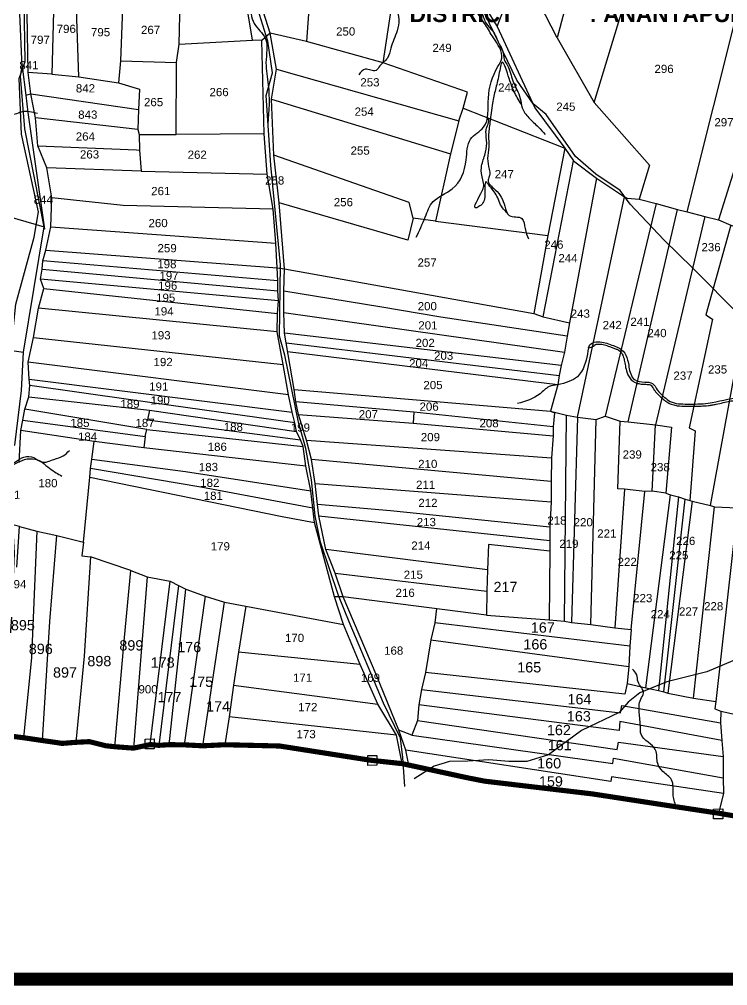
# Model space of a CAD drawing. Header units: inches. Extents: x 182366 to 215308, y 1619047 to 1632624.
# Drawn here: x 185601 to 186978, y 1619106 to 1620985 of the extents above; entities that cross this region are included whole.
import ezdxf
from ezdxf.enums import TextEntityAlignment as Align

# ---------------------------------------------------------------- set-up
doc = ezdxf.new("R2010")
doc.units = ezdxf.units.IN
doc.header["$MEASUREMENT"] = 0
doc.linetypes.add('HIDDEN2', pattern=[0.1875, 0.125, -0.0625])
for name, color, linetype in [('BOUNDRY STONES', 240, 'Continuous'), ('PLOT', 7, 'Continuous'), ('PLOT NO', 7, 'Continuous'), ('ROAD', 1, 'Continuous'), ('STREAM', 4, 'Continuous'), ('TEXT', 1, 'Continuous'), ('VILLAGE BOUNDARY', 5, 'Continuous')]:
    doc.layers.add(name, color=color, linetype=linetype)
doc.styles.get("Standard").update_dxf_attribs({"font": 'arial.ttf'})

msp = doc.modelspace()

# ---------------------------------------------------------------- linework, layer by layer
at = {"color": 5, "const_width": 25}
msp.add_lwpolyline([(182378.6, 1632166.8), (191929.3, 1632166.8), (191929.3, 1619118.1), (182378.6, 1619118.1)], close=True, dxfattribs=at)
at = {"layer": 'BOUNDRY STONES'}
for points in [[(185845.2, 1619585.4), (185863.1, 1619585.5), (185863.1, 1619566.5), (185845.3, 1619566.5)], [(186278, 1619553.2), (186295.8, 1619553.3), (186295.9, 1619534.3), (186278.1, 1619534.2)], [(186950.7, 1619449.2), (186968.5, 1619449.3), (186968.6, 1619430.3), (186950.7, 1619430.3)]]:
    msp.add_lwpolyline(points, close=True, dxfattribs=at)
at = {"layer": 'PLOT'}
for points in [[(186088.6, 1620958.4), (186032.5, 1621134.7), (186004, 1621250.9), (185970.2, 1621372.9), (185962.2, 1621501.3), (185922.8, 1621696.2)], [(186529.8, 1620971.6), (186567.7, 1621069.2), (186589.2, 1621061), (186677.5, 1621419.5)], [(186744.5, 1621318.3), (186646.3, 1620949.3), (186718.3, 1620823.8), (186826, 1620701.6), (186806.2, 1620635.7)], [(186075.8, 1621242.3), (186177.2, 1621232.9), (186164.9, 1621124.8), (186165.3, 1621032.4), (186158.9, 1620942.4), (186088.6, 1620958.4)], [(186718.3, 1620823.8), (186827.4, 1621182.5), (186830.8, 1621199.5)], [(186308.3, 1620901), (186324.1, 1621008.1), (186331, 1621103)], [(186458.7, 1621085.7), (186529.8, 1620971.6), (186602.8, 1620813.4), (186661.1, 1620735.1), (186678, 1620710), (186722.9, 1620676.7), (186777.4, 1620640.3), (186782.5, 1620637.8), (186806.2, 1620635.7), (186839, 1620627.2), (186880.2, 1620615.2), (186899.1, 1620610.9), (186933.5, 1620601.6), (186959.9, 1620595.6), (186983.9, 1620585.1), (187033.6, 1620567.5), (187130.6, 1620886.2)], [(186076.5, 1620762.4), (185905.7, 1620761.7), (185906.4, 1620901.6), (185911.5, 1620937.4), (185913.8, 1621051.2), (186034, 1621066.6)], [(186345.1, 1619537.5), (186334.1, 1619593), (186297.6, 1619653.3), (186263.1, 1619730.5), (186231.3, 1619808.2), (186213.6, 1619862.3), (186174.5, 1620006.4), (186171.2, 1620034.3), (186167.5, 1620068.5), (186157.8, 1620116.3), (186152.8, 1620154.4), (186147.6, 1620167.4), (186139.8, 1620183.8), (186136.5, 1620200.7), (186131.2, 1620221.4), (186124.3, 1620255), (186113.8, 1620313.7), (186102.1, 1620377.8), (186102.7, 1620412.9), (186104.3, 1620438), (186103.4, 1620457.1), (186103.3, 1620477), (186102.1, 1620501.7), (186099.4, 1620550.1), (186094, 1620616), (186082.8, 1620684.2), (186076.5, 1620762.4), (186071.9, 1620944.5), (186054.2, 1620945.2), (186034, 1621066.6)], [(186646.3, 1620949.3), (186589.2, 1621061)], [(185389.9, 1620663.4), (185479.4, 1620630.8), (185649.2, 1620581.6), (185611.2, 1620772.5), (185603.2, 1620875), (185606.1, 1620893.9), (185601.6, 1620996.1), (185427.3, 1621036.5)], [(185667.7, 1621026.1), (185663.7, 1620878.7), (185716.2, 1620873.3), (185793.3, 1620861.6), (185834.3, 1620849.5), (185832.5, 1620810.3), (185830.8, 1620770.9), (185833.8, 1620761.2), (185834.3, 1620731.1), (185837.4, 1620690.2), (185653.9, 1620696.5)], [(185802.7, 1621041.9), (185797.5, 1620905), (185793.3, 1620861.6)], [(185716.2, 1620873.3), (185710.9, 1621024.5)], [(186899.1, 1620610.9), (187001.4, 1621019.5)], [(185600.1, 1620123.2), (185603.8, 1620185.3), (185607.8, 1620205.5), (185611.6, 1620226.9), (185619, 1620251.2), (185620.9, 1620273.3), (185620.1, 1620285.4), (185618.1, 1620318.6), (185628.3, 1620366.4), (185638.2, 1620423.4), (185648.2, 1620462.1), (185642.1, 1620479.9), (185645.2, 1620499.7), (185646.6, 1620515.8), (185652, 1620536.1), (185662, 1620581.6), (185664.2, 1620638), (185653.9, 1620696.5), (185636.4, 1620739.4), (185632.4, 1620793.9), (185622.8, 1620840.3), (185617.9, 1620881.9), (185615.8, 1620996.2)], [(186358, 1619534.7), (186352.1, 1619564), (186338.8, 1619602.8), (186294.2, 1619710.9), (186230.3, 1619862.3), (186214.5, 1619908.3), (186196.6, 1619954.2), (186182.8, 1620019.6), (186180.7, 1620041.3), (186176.2, 1620082.5), (186168.8, 1620129.1), (186159.1, 1620166.6), (186143.6, 1620217), (186138.3, 1620241.6), (186135.2, 1620265.2), (186119.6, 1620356.1), (186116, 1620374.6), (186114.8, 1620415.4), (186114.7, 1620456.8), (186116.4, 1620499.8), (186105.7, 1620628.7), (186095.7, 1620721.2), (186091.1, 1620830.2), (186100.5, 1620888.3), (186088.6, 1620958.4), (186071.9, 1620944.5)], [(185911.5, 1620937.4), (186054.2, 1620945.2)], [(186100.5, 1620888.3), (186455.5, 1620787.8), (186464, 1620812.5), (186472.4, 1620843.8), (186308.3, 1620901), (186158.9, 1620942.4)], [(187069.8, 1620944.6), (186959.9, 1620595.6)], [(185606.1, 1620893.9), (185613.3, 1620837.8), (185617.1, 1620804.4), (185649.5, 1620577.5)], [(185797.5, 1620905), (185906.4, 1620901.6)], [(185663.7, 1620878.7), (185617.9, 1620881.9)], [(185613.3, 1620837.8), (185622.8, 1620840.3), (185832.5, 1620810.3)], [(186091.1, 1620830.2), (186438.8, 1620724)], [(186464, 1620812.5), (186661.1, 1620735.1)], [(185830.8, 1620770.9), (185632.4, 1620793.9)], [(186455.5, 1620787.8), (186438.8, 1620724), (186409.9, 1620592.8), (186366.7, 1620598.5), (186358.5, 1620629.2), (186095.7, 1620721.2)], [(185833.8, 1620761.2), (185905.7, 1620761.7)], [(185636.4, 1620739.4), (185828.7, 1620731.8), (185834.3, 1620731.1)], [(186661.1, 1620735.1), (186628, 1620565.2), (186601.1, 1620413), (186619.2, 1620406.4), (186670.5, 1620394.7), (186665.7, 1620369.1), (186660.5, 1620338.2), (186654, 1620312.1), (186650.5, 1620292.7), (186647.5, 1620274.6), (186633.5, 1620223), (186641, 1620219.9), (186638.9, 1620193), (186638.5, 1620174.9), (186635.6, 1620132.5), (186634.8, 1620086.6), (186635, 1620046.7), (186632.5, 1619997.3), (186632.1, 1619971.7), (186632.2, 1619951), (186630.9, 1619817.1), (186660.9, 1619814.5), (186674.2, 1619812.3), (186712.1, 1619808.5), (186758.5, 1619802), (186790.3, 1619798.2), (186787.9, 1619766.3), (186785.5, 1619726.6), (186782.6, 1619693.7), (186819, 1619684.9), (186843.5, 1619679.7), (186853.8, 1619677), (186861.8, 1619674.5), (186911.7, 1619664.7), (186954.8, 1619658.7), (186953.2, 1619644.3), (186964.6, 1619639.3), (186964.1, 1619617), (186966.7, 1619582.6), (186969.1, 1619551.4), (186968.9, 1619509.7), (186969.9, 1619479.5), (186960.2, 1619441.1)], [(186619.2, 1620406.4), (186678, 1620710)], [(185837.4, 1620690.2), (186082.8, 1620684.2)], [(186722.9, 1620676.7), (186670.5, 1620394.7)], [(186094, 1620616), (185802.7, 1620623.4), (185664.2, 1620638)], [(186685.8, 1620211.5), (186777.4, 1620640.3)], [(186366.7, 1620598.5), (186355.8, 1620556), (186105.7, 1620628.7)], [(186839, 1620627.2), (186739.7, 1620213.7)], [(186784.5, 1620202.6), (186880.2, 1620615.2)], [(186409.9, 1620592.8), (186628, 1620565.2)], [(186933.5, 1620601.6), (186837.7, 1620196.9)], [(185363, 1620224), (185420.3, 1620205.5), (185591.7, 1620157.2), (185604.8, 1620263.1), (185608.9, 1620337.7), (185649.2, 1620581.6)], [(185662, 1620581.6), (186099.4, 1620550.1)], [(186983.9, 1620585.1), (186935.2, 1620410.5), (186948.6, 1620402), (186903.1, 1620191), (186915, 1620185.1), (186904.1, 1620049.7)], [(185652, 1620536.1), (186102.1, 1620501.7), (186116.4, 1620499.8), (186601.1, 1620413)], [(185645.2, 1620499.7), (186103.4, 1620457.1)], [(186103.3, 1620477), (185646.6, 1620515.8)], [(186104.3, 1620438), (185642.1, 1620479.9)], [(185648.2, 1620462.1), (186102.7, 1620412.9)], [(186665.7, 1620369.1), (186420.5, 1620405.9), (186301.9, 1620425.9), (186114.7, 1620456.8)], [(186102.1, 1620377.8), (185638.2, 1620423.4)], [(186114.8, 1620415.4), (186660.5, 1620338.2)], [(185472.9, 1620382.8), (185503.6, 1620353), (185608.9, 1620337.7)], [(186654, 1620312.1), (186116, 1620374.6)], [(186944.9, 1620039.9), (187006.1, 1620376.5)], [(185628.3, 1620366.4), (186113.8, 1620313.7)], [(186119.6, 1620356.1), (186650.5, 1620292.7)], [(186647.5, 1620274.6), (186122.3, 1620338.7)], [(186124.3, 1620255), (185618.1, 1620318.6)], [(185620.1, 1620285.4), (186131.2, 1620221.4)], [(186136.5, 1620200.7), (185817.3, 1620245.1), (185620.9, 1620273.3)], [(186135.2, 1620265.2), (186633.5, 1620223)], [(185619, 1620251.2), (185853.5, 1620225), (185850.2, 1620206), (186147.6, 1620167.4)], [(186638.9, 1620193), (186367.5, 1620221.2), (186138.3, 1620241.6)], [(185845.3, 1620174), (185848.4, 1620187.6), (185611.6, 1620226.9)], [(185853.5, 1620225), (186139.8, 1620183.8)], [(186143.6, 1620217), (186366.3, 1620199.9), (186638.5, 1620174.9)], [(186367.5, 1620221.2), (186366.3, 1620199.9)], [(186633.5, 1620223), (186664.9, 1620215.7), (186685.8, 1620211.5), (186722.5, 1620207.2), (186739.7, 1620213.7), (186769.1, 1620203.5), (186784.5, 1620202.6), (186837.7, 1620196.9), (186868.8, 1620191.8), (186857.7, 1620063.5), (186867.1, 1620060.7), (186882.2, 1620056.7), (186895.6, 1620052.2), (186904.1, 1620049.7), (186909, 1620048), (186944.9, 1620039.9), (186952.1, 1620036.8), (186997.1, 1620034.9)], [(185607.8, 1620205.5), (185845.3, 1620174), (185842.5, 1620151.9), (185746.3, 1620164.2)], [(186660.9, 1619814.5), (186664.9, 1620215.7)], [(186685.8, 1620211.5), (186674.2, 1619812.3)], [(186712.1, 1619808.5), (186722.5, 1620207.2)], [(186857.7, 1620063.5), (186830.9, 1620067.4), (186816.8, 1620066.7), (186777.1, 1620071.7), (186764.3, 1620072.3), (186769.1, 1620203.5)], [(185601.3, 1619998.6), (185634.5, 1619989.6), (185673.3, 1619981.2), (185725.5, 1619968.1), (185737.7, 1620095), (185739.3, 1620111.8), (185741.6, 1620130.1), (185746.3, 1620164.2), (185603.8, 1620185.3)], [(185848.4, 1620187.6), (186152.8, 1620154.4)], [(186830.9, 1620067.4), (186837.7, 1620196.9)], [(186159.1, 1620166.6), (186635.6, 1620132.5)], [(186157.8, 1620116.3), (185842.5, 1620151.9)], [(185741.6, 1620130.1), (185923.9, 1620105.6), (186167.5, 1620068.5)], [(186634.8, 1620086.6), (186168.8, 1620129.1)], [(186171.2, 1620034.3), (185953.9, 1620075.4), (185739.3, 1620111.8)], [(185737.7, 1620095), (186111.6, 1620018.3), (186174.5, 1620006.4)], [(186176.2, 1620082.5), (186635, 1620046.7)], [(186777.1, 1620071.7), (186758.5, 1619802)], [(186790.3, 1619798.2), (186816.8, 1620066.7)], [(186819, 1619684.9), (186867.1, 1620060.7)], [(186882.2, 1620056.7), (186843.5, 1619679.7)], [(186853.8, 1619677), (186895.6, 1620052.2)], [(186909, 1620048), (186861.8, 1619674.5)], [(186632.5, 1619997.3), (186322.5, 1620029.2), (186180.7, 1620041.3)], [(186911.7, 1619664.7), (186952.1, 1620036.8)], [(186997.1, 1620034.9), (186954.8, 1619658.7)], [(186182.8, 1620019.6), (186632.1, 1619971.7)], [(185596, 1619919.5), (185601.3, 1619998.6), (185587.8, 1620002)], [(185634.5, 1619989.6), (185624.4, 1619744.3), (185609.1, 1619587.9)], [(185645.8, 1619582.4), (185660, 1619814.1), (185673.3, 1619981.2)], [(186964.6, 1619639.3), (186997.3, 1619632.5), (187029.4, 1619625.8), (187067.9, 1619606.3), (187084.7, 1619599.6), (187096.8, 1619596.4), (187111.6, 1619591.6), (187151.7, 1619581.4), (187196.6, 1619569.9), (187264, 1619549.3), (187276.8, 1619548.2), (187312, 1619666.8), (187366, 1619871.2), (187389.5, 1619973.8)], [(185725.5, 1619968.1), (185722.1, 1619941.6), (185739.2, 1619939.7), (185726.9, 1619746.6), (185710.7, 1619579)], [(186510.7, 1619914.7), (186196.6, 1619954.2)], [(186632.2, 1619951), (186513.1, 1619963.5), (186510.7, 1619914.7), (186509.6, 1619873.3), (186509.1, 1619826.4), (186630.9, 1619817.1)], [(185786.5, 1619570.4), (185805.2, 1619783), (185817.7, 1619913.3), (185739.2, 1619939.7)], [(185817.7, 1619913.3), (185849.4, 1619900.9), (185894, 1619892.3), (185910.4, 1619884.3), (185924.5, 1619876.8), (185961.9, 1619863.6), (185999.6, 1619851.5), (186040.8, 1619844), (186231.3, 1619808.2)], [(185849.4, 1619900.9), (185822.8, 1619567.7)], [(186214.5, 1619908.3), (186509.6, 1619873.3)], [(185855.3, 1619574.6), (185894, 1619892.3)], [(185910.4, 1619884.3), (185871.8, 1619573.1)], [(185892.3, 1619574.4), (185924.5, 1619876.8)], [(185961.9, 1619863.6), (185921.4, 1619574.1)], [(186509.1, 1619826.4), (186230.3, 1619862.3), (186213.6, 1619862.3)], [(185957.3, 1619572.2), (185999.6, 1619851.5)], [(186040.8, 1619844), (186026.8, 1619754.4), (186017.1, 1619690), (186008.9, 1619628.5), (186000.4, 1619574.3)], [(186412, 1619839.6), (186408.4, 1619811.4), (186401, 1619778.2), (186390.5, 1619715), (186382.5, 1619681.8), (186377.6, 1619651.8), (186374.6, 1619621.7), (186364, 1619592.9), (186338.8, 1619602.8)], [(186787.9, 1619766.3), (186408.4, 1619811.4)], [(186401, 1619778.2), (186785.5, 1619726.6)], [(186263.1, 1619730.5), (186026.8, 1619754.4)], [(186782.6, 1619693.7), (186778.3, 1619672.4), (186390.5, 1619715)], [(186017.1, 1619690), (186297.6, 1619653.3)], [(186382.5, 1619681.8), (186769.6, 1619636.1), (186772.1, 1619650.5), (186964.1, 1619617)], [(186966.7, 1619582.6), (186768.4, 1619619.2), (186767.2, 1619602.3), (186377.6, 1619651.8)], [(186334.1, 1619593), (186008.9, 1619628.5)], [(186374.6, 1619621.7), (186763, 1619564.7), (186765.4, 1619579.1), (186969.1, 1619551.4)], [(186364, 1619592.9), (186754.9, 1619537.8), (186756.2, 1619548.4), (186968.9, 1619509.7)], [(186969.9, 1619479.5), (186751.9, 1619512.1), (186750.7, 1619502.7), (186352.1, 1619564)]]:
    msp.add_lwpolyline(points, dxfattribs=at)
at = {"layer": 'ROAD'}
for points in [[(187002.5, 1620408.7), (186910.5, 1620501.1), (186853.9, 1620556.3), (186788.5, 1620625.7), (186769.1, 1620652.6), (186721.5, 1620684.5), (186682.1, 1620718.9), (186625, 1620800.4), (186600.1, 1620821.2), (186568.3, 1620867.2), (186479.3, 1621051.9)], [(186350, 1619493.1), (186346.5, 1619549.6), (186341.8, 1619587.1), (186309.1, 1619655.2), (186242.3, 1619813.6), (186221, 1619864.8), (186186.5, 1619968.5), (186175.6, 1620019.6), (186168.6, 1620089.8), (186157.6, 1620150.8), (186143.2, 1620201.7), (186116.7, 1620331.8), (186106.5, 1620368.8), (186108.7, 1620507.6), (186089.5, 1620701.9), (186080.7, 1620837), (186092.9, 1620881.4), (186084.2, 1620942.7), (186058.2, 1621026.6)], [(185567.6, 1619583.3), (185573, 1619623.7), (185578.4, 1619714.8), (185586.2, 1619822.7), (185591.1, 1619947.8), (185587.8, 1620002), (185580.6, 1620017), (185583.2, 1620069.8), (185583, 1620135.9), (185583.4, 1620240.3), (185586.9, 1620362.5), (185593.7, 1620431.4), (185629.4, 1620561.9), (185637.8, 1620611.1), (185605, 1620762.1), (185600.7, 1620870.6), (185611.9, 1620903.4), (185610.4, 1621021.2)], [(186988, 1619737.4), (186937.7, 1619715.8), (186859.5, 1619696.7), (186807.1, 1619675.3), (186784.8, 1619657.4), (186767, 1619636.9), (186693.6, 1619602.2), (186629.8, 1619554.6), (186587.6, 1619541.4), (186552.6, 1619541.8), (186513.9, 1619544.9), (186473, 1619542.5), (186437.2, 1619541.4), (186407.4, 1619532.9), (186368.1, 1619508.1)]]:
    msp.add_lwpolyline(points, dxfattribs=at)
at = {"layer": 'STREAM'}
for points in [[(185987.1, 1622000.4), (185976.9, 1621976.1), (185949.1, 1621933.8), (185927.2, 1621902.1), (185920.5, 1621866.2), (185913.8, 1621829.9), (185909.8, 1621811.7), (185904.8, 1621799.2), (185912.4, 1621778.5), (185917.6, 1621750.8), (185921.1, 1621740.6), (185919.4, 1621723.3), (185916.3, 1621693.1), (185921.4, 1621662.4), (185922.7, 1621619), (185934.4, 1621574.5), (185941.6, 1621519.4), (185953.4, 1621473.2), (185964.8, 1621379.4), (185983.5, 1621296.4), (186003.7, 1621232.1), (186013.7, 1621146.8), (186030.5, 1621106.5), (186044.9, 1621047.3), (186049.4, 1621016.8), (186057.5, 1620977.2), (186078.7, 1620948.7), (186080.3, 1620901.1), (186084.8, 1620858.2), (186084, 1620782)], [(186255.9, 1621395.6), (186265.1, 1621379.6), (186273, 1621360.5), (186306.7, 1621317.1), (186321, 1621297.2), (186338.4, 1621273), (186361.5, 1621227.8), (186373.6, 1621196.7), (186382.4, 1621186.4), (186387.1, 1621169.3), (186393.9, 1621157.9), (186399.5, 1621146.1), (186400.4, 1621137.1), (186390.3, 1621131), (186380, 1621125.2), (186357.9, 1621109.3), (186344.3, 1621093.4), (186340.7, 1621064), (186341.9, 1621031.7), (186336, 1621008.6), (186338.5, 1620985), (186335.3, 1620963.3), (186322.9, 1620929.2), (186316.4, 1620910.1), (186301.8, 1620894.7), (186294.3, 1620886.1), (186273.3, 1620888.4), (186261, 1620877.4)], [(186372.5, 1620561.4), (186389.9, 1620600.8), (186405.2, 1620630.8), (186442.4, 1620655.4), (186469.6, 1620711.9), (186478.2, 1620752.4), (186503.3, 1620775.5), (186512.7, 1620832.1), (186531.1, 1620893.6), (186538.7, 1620909.7), (186522.5, 1620949.5), (186507.1, 1620974.7), (186481, 1621013.6), (186455.7, 1621058.4), (186428.9, 1621100.7), (186422.5, 1621132.7), (186408.2, 1621159.2), (186400.5, 1621184.3), (186388.8, 1621203.3), (186377.7, 1621225.8), (186365.6, 1621248.2), (186354.9, 1621272.3), (186341.6, 1621296.4), (186335, 1621310.8), (186329.6, 1621323), (186324.5, 1621331.3)], [(186366.3, 1621247.3), (186375.5, 1621240), (186387.7, 1621217.1), (186390.9, 1621204.6), (186403.8, 1621187), (186411.5, 1621160.6), (186423.7, 1621143.2), (186429.2, 1621124.1), (186442.2, 1621086.1), (186459.7, 1621061.5), (186466.2, 1621046.5), (186476.6, 1621029.9), (186499.7, 1620999), (186508.8, 1620976.7), (186520.4, 1620963.2), (186533.9, 1620937.3), (186540.4, 1620924.5), (186543.5, 1620907.1), (186550.1, 1620895.3), (186560.2, 1620865.9), (186574.8, 1620831.6), (186578.6, 1620813.1), (186591.1, 1620794), (186609.9, 1620775.9), (186623.4, 1620761.4)], [(185306.7, 1621028.7), (185303.5, 1621015.3), (185301.5, 1620998.1), (185296.7, 1620958.7), (185289.8, 1620930), (185283.5, 1620892.7), (185300.4, 1620880.9), (185331.7, 1620868.7), (185355.3, 1620866.4), (185397.3, 1620846.7), (185417.4, 1620827.4), (185462.9, 1620801.4), (185507.2, 1620781.6), (185523, 1620775.9), (185548.3, 1620796.2), (185592.7, 1620801.5), (185604.8, 1620805.7), (185636.3, 1620802.7)], [(186576.4, 1620820.6), (186562.5, 1620845.2), (186549.7, 1620881), (186539.9, 1620901.8), (186533.3, 1620877.9), (186526.4, 1620849.1), (186520.7, 1620822.3), (186515.8, 1620784.9), (186513.1, 1620758.7), (186513.6, 1620737.1), (186511.2, 1620714.7), (186514.2, 1620693.9), (186515.1, 1620681.9), (186512.1, 1620673.4), (186526.1, 1620653.9), (186544.7, 1620622.1), (186553.4, 1620604.1), (186577.9, 1620598), (186584.1, 1620578.2), (186591, 1620558.4)], [(186548.6, 1620609.3), (186540.2, 1620618.8), (186527.7, 1620644.2), (186511.3, 1620666.2), (186509.4, 1620668.6), (186506, 1620643), (186496.3, 1620622.4), (186488.7, 1620618.5), (186500.6, 1620651.6), (186503.9, 1620660.9), (186501.9, 1620673.1), (186499.2, 1620697.2), (186505.6, 1620721.2), (186509.4, 1620744.8), (186508, 1620767.1), (186509.5, 1620775.7), (186513.6, 1620787.3), (186511, 1620794.3)], [(186707.3, 1620346.3), (186711.5, 1620353.5), (186726, 1620358.1), (186752.7, 1620351.7), (186774.7, 1620340.1), (186783.5, 1620322.5), (186789.4, 1620295.8), (186796.9, 1620284.5), (186816.7, 1620279.8), (186832, 1620276.9), (186841, 1620264.9), (186854.7, 1620250.6), (186866.1, 1620242.2), (186899.6, 1620237.1), (186940.1, 1620238.6), (187002.2, 1620249.5), (187036.8, 1620255), (187045.4, 1620262.6), (187075.6, 1620268.9), (187089.3, 1620283.8), (187095, 1620303.5), (187119.1, 1620322), (187133.5, 1620339.4), (187144.9, 1620360.4), (187170.7, 1620363.1), (187212.2, 1620367.5), (187222, 1620369.7), (187230.5, 1620363.2), (187240.3, 1620341.1), (187256.2, 1620331.2), (187267.2, 1620336), (187274.3, 1620352.9), (187283.4, 1620358.7), (187308.5, 1620353.2), (187312.9, 1620354.6), (187315.1, 1620372.1), (187326.1, 1620383.8), (187363.2, 1620388.3), (187390.4, 1620388), (187418.1, 1620381), (187442.3, 1620380.9), (187448.3, 1620390.9), (187447.8, 1620405.3), (187463.9, 1620415.2), (187472.2, 1620431.8), (187478.2, 1620453.8), (187481.1, 1620476.1), (187481.5, 1620493.3), (187483, 1620509.7), (187487.6, 1620540.5), (187492.9, 1620560.2), (187501.8, 1620565.7), (187535.7, 1620561.9), (187553.2, 1620560.1), (187588.2, 1620551.7), (187638.7, 1620537.3), (187673.3, 1620527.1), (187707.3, 1620521.7), (187753.1, 1620507.9), (187787.7, 1620497.8), (187832.2, 1620487.6), (187851, 1620485.6), (187871.9, 1620492.8), (187912.2, 1620489.8), (187949.5, 1620488.1), (187983.2, 1620482), (188011.4, 1620481), (188050.1, 1620466.8), (188071.9, 1620459.8), (188101.4, 1620448.9), (188116.4, 1620440.7), (188136.4, 1620416.1), (188161.6, 1620405.1), (188189.2, 1620402.8), (188207.8, 1620390.7), (188242.2, 1620373.8), (188272.5, 1620362.7), (188290.3, 1620369.4), (188304.7, 1620370.5), (188338.7, 1620360.6), (188384, 1620346.6), (188408.5, 1620342.4), (188422, 1620351.6), (188452.7, 1620370), (188476.8, 1620390.5), (188501.4, 1620415.2), (188519.6, 1620444.5), (188535.2, 1620472), (188556.8, 1620497.8), (188584, 1620529), (188607.8, 1620559.4), (188614.7, 1620581.6), (188642.6, 1620597.1), (188653.2, 1620606.1), (188663.6, 1620611.7)], [(184997.5, 1620556.1), (184995, 1620545.7), (185007.2, 1620527.5), (185024.6, 1620514.2), (185048.1, 1620486.7), (185063.8, 1620462.5), (185064.3, 1620442.2), (185068.4, 1620405.3), (185070.4, 1620385.1), (185079, 1620378.6), (185097, 1620364.7), (185122.8, 1620337.8), (185132.7, 1620318), (185152.4, 1620304.8), (185164.4, 1620299.4), (185178, 1620290.5), (185184.1, 1620271.3), (185188.1, 1620255.4), (185198.6, 1620235.6), (185208.3, 1620226.4), (185256.5, 1620204.1), (185294.4, 1620190.3), (185308.8, 1620178.6), (185327.9, 1620172.4), (185365.1, 1620166.7), (185385.8, 1620160.1), (185430.3, 1620137), (185471.1, 1620121.7), (185475.9, 1620119), (185489.9, 1620130.7), (185525.8, 1620139.4), (185570.3, 1620128.2), (185578.3, 1620121.8), (185609.6, 1620134), (185628.6, 1620132.8), (185644.3, 1620124.1), (185668.1, 1620129.4), (185686, 1620136.2), (185698.1, 1620146.8)], [(186707.3, 1620346.3), (186693.9, 1620300.4), (186685.7, 1620290.2), (186669.2, 1620281), (186647.5, 1620274.6), (186630.8, 1620270.9), (186613.2, 1620257.1), (186569.5, 1620237.9)], [(185193, 1620026.8), (185198, 1620065.5), (185222.4, 1620102.3), (185232.8, 1620134.8), (185235.1, 1620154.6), (185243.5, 1620181.3), (185246.7, 1620194.7), (185249.6, 1620201.9), (185277, 1620194.1), (185297.7, 1620175), (185332.6, 1620164.2), (185353.1, 1620161), (185380.7, 1620139.4), (185406.8, 1620114.1), (185449.3, 1620105.7), (185472.6, 1620108.5), (185501.7, 1620131), (185525.5, 1620134.5), (185559.5, 1620127.8), (185575.1, 1620117.6), (185610.9, 1620129.2), (185631.4, 1620129.5), (185649, 1620122.7)], [(185645.1, 1620123.7), (185659.6, 1620112), (185672.1, 1620103.3), (185683.4, 1620096.9)], [(186878.9, 1619451.8), (186872.1, 1619475.1), (186868.8, 1619506.2), (186851.9, 1619522.5), (186841.9, 1619537.5), (186837.9, 1619564), (186809.6, 1619594.6), (186808.2, 1619609.5), (186806, 1619636.3), (186809.1, 1619662.8), (186814.4, 1619674.8), (186803.7, 1619696.6), (186801.1, 1619710.4), (186793, 1619721.2)]]:
    msp.add_spline(points, degree=3, dxfattribs=at)
msp.add_open_spline([(186707.3, 1620346.3), (186707.3, 1620346.3), (186717.5, 1620348.8), (186718.1, 1620350.2), (186718.5, 1620350.8), (186718.9, 1620351.5), (186719, 1620351.6), (186719.2, 1620351.9), (186719.2, 1620351.9), (186719.4, 1620352), (186719.5, 1620352.1), (186719.9, 1620352.4), (186720.2, 1620352.6), (186721.2, 1620352.9), (186721.7, 1620353.1), (186723.9, 1620353.6), (186725.8, 1620353.8), (186729.7, 1620353.8), (186731.6, 1620353.6), (186736.7, 1620352.8), (186739.9, 1620351.9), (186744.9, 1620350.2), (186746.6, 1620349.6), (186749.4, 1620348.6), (186750.5, 1620348.2), (186752.8, 1620347.3), (186753.9, 1620346.9), (186757.2, 1620345.7), (186759.3, 1620344.9), (186763, 1620343.3), (186764.6, 1620342.4), (186767.1, 1620340.9), (186768.1, 1620340.2), (186769.7, 1620338.8), (186770.4, 1620338), (186771.7, 1620336.3), (186772.3, 1620335.4), (186774.4, 1620331.7), (186775.6, 1620328.5), (186777.3, 1620321.7), (186777.9, 1620318.1), (186779.2, 1620310.3), (186779.9, 1620306.1), (186781.9, 1620299.2), (186782.9, 1620296.5), (186785.4, 1620291.2), (186786.9, 1620288.6), (186790, 1620284.8), (186791.2, 1620283.6), (186793.4, 1620281.8), (186794.4, 1620281.1), (186796.3, 1620279.9), (186797.3, 1620279.4), (186801.3, 1620277.5), (186804.4, 1620276.8), (186810.3, 1620275.8), (186813.2, 1620275.7), (186817.8, 1620275.5), (186819.7, 1620275.4), (186823, 1620275.3), (186824.4, 1620275.2), (186826.7, 1620274.8), (186827.6, 1620274.6), (186828.2, 1620274.3), (186828.4, 1620274.2), (186828.6, 1620274.1), (186828.6, 1620274), (186828.8, 1620273.9), (186829, 1620273.8), (186829.4, 1620273.4), (186829.7, 1620273), (186830.8, 1620271.6), (186831.7, 1620270.1), (186833.3, 1620267.5), (186833.9, 1620266.5), (186835.1, 1620264.7), (186835.6, 1620263.9), (186836.8, 1620262.3), (186837.4, 1620261.5), (186839.1, 1620259.3), (186840.4, 1620257.9), (186844.1, 1620254), (186846.6, 1620251.7), (186850.1, 1620248.7), (186851, 1620247.9), (186852.9, 1620246.3), (186853.8, 1620245.5), (186856.9, 1620243.1), (186859.1, 1620241.5), (186863, 1620239.2), (186864.5, 1620238.4), (186867.6, 1620237), (186869.2, 1620236.4), (186873.8, 1620234.9), (186877, 1620234.3), (186886, 1620233), (186891.9, 1620232.9), (186899.9, 1620232.8), (186902.3, 1620232.8), (186907.1, 1620232.8), (186909.5, 1620232.8), (186916.7, 1620232.8), (186921.5, 1620232.9), (186931.1, 1620233.3), (186935.9, 1620233.6), (186943.2, 1620234.5), (186945.7, 1620234.8), (186950.6, 1620235.7), (186953, 1620236.1), (186960.2, 1620237.6), (186964.8, 1620238.7), (186977.7, 1620241.7), (186985.7, 1620243.5), (186996.6, 1620244.8), (186999.3, 1620245), (187003.6, 1620245.2), (187005.2, 1620245.2), (187008.6, 1620245.2), (187010.4, 1620245.2), (187015.8, 1620245.2), (187019.6, 1620245.2), (187026.7, 1620245.8), (187029.9, 1620246.3), (187035.9, 1620248.1), (187038.6, 1620249.3), (187041.9, 1620251.4), (187042.7, 1620251.9), (187044.3, 1620253.1), (187045.1, 1620253.8), (187046.6, 1620255.2), (187047.3, 1620255.8), (187049, 1620257.5), (187049.9, 1620258.4), (187051, 1620259.3), (187051.3, 1620259.5), (187051.7, 1620259.8), (187051.9, 1620259.9), (187052.3, 1620260.1), (187052.5, 1620260.2), (187053.1, 1620260.5), (187053.6, 1620260.7), (187055.6, 1620261.3), (187057.4, 1620261.6), (187061.7, 1620262.1), (187064.2, 1620262.2), (187069.6, 1620262.6), (187072.5, 1620263), (187076.9, 1620264), (187078.3, 1620264.5), (187080.9, 1620265.5), (187082, 1620266), (187084.1, 1620267.1), (187085.1, 1620267.7), (187088, 1620269.8), (187089.8, 1620271.3), (187093, 1620274.8), (187094.5, 1620276.7), (187097, 1620280.8), (187098, 1620282.9), (187100, 1620287.9), (187100.7, 1620290.7), (187101.7, 1620295.6), (187102.2, 1620297.8), (187103, 1620301), (187103.3, 1620302.1), (187103.9, 1620303.5), (187104.1, 1620303.8), (187104.6, 1620304.6), (187104.9, 1620305), (187106.3, 1620306.6), (187107.7, 1620307.8), (187111.2, 1620310.3), (187113.4, 1620311.6), (187118, 1620314.4), (187120.5, 1620315.9), (187124.7, 1620318.6), (187126.3, 1620319.7), (187129.3, 1620322.2), (187130.7, 1620323.5), (187134.8, 1620327.6), (187137.2, 1620330.6), (187140.3, 1620335.3), (187141.1, 1620336.8), (187142.6, 1620339.7), (187143.2, 1620341), (187144.4, 1620343.6), (187144.9, 1620344.8), (187146.3, 1620348.4), (187147.2, 1620350.6), (187148.8, 1620354.2), (187149.7, 1620355.7), (187150.7, 1620357), (187151, 1620357.3), (187151.5, 1620357.8), (187151.7, 1620357.9), (187152.2, 1620358.3), (187152.5, 1620358.4), (187153.9, 1620358.9), (187155.2, 1620359.2), (187158.5, 1620359.5), (187160.4, 1620359.5), (187164.7, 1620359.4), (187167, 1620359.2), (187171, 1620358.9), (187172.7, 1620358.8), (187176, 1620358.6), (187177.7, 1620358.5), (187182.6, 1620358.3), (187185.8, 1620358.3), (187195.5, 1620358.6), (187202, 1620359.4), (187210.3, 1620361.6), (187212.1, 1620362.1), (187214.7, 1620363), (187215.5, 1620363.3), (187216.9, 1620363.8), (187217.5, 1620364), (187218.5, 1620364.4), (187219, 1620364.6), (187220.4, 1620365.1), (187221.1, 1620365.3), (187221.7, 1620365.4), (187221.9, 1620365.4), (187222, 1620365.5)], degree=3, knots=[0, 0, 0, 0, 0.506699, 0.506699, 1.166584, 1.166584, 1.534035, 1.534035, 1.850927, 1.850927, 2.167819, 2.167819, 2.801603, 2.801603, 3.435387, 3.435387, 4.851918, 4.851918, 6.268449, 6.268449, 8.652568, 8.652568, 9.755209, 9.755209, 10.474341, 10.474341, 11.193473, 11.193473, 12.631737, 12.631737, 13.965682, 13.965682, 14.995394, 14.995394, 15.981737, 15.981737, 16.96808, 16.96808, 19.370226, 19.370226, 21.772373, 21.772373, 24.174519, 24.174519, 25.570455, 25.570455, 26.96639, 26.96639, 27.681358, 27.681358, 28.153575, 28.153575, 28.625792, 28.625792, 30.082736, 30.082736, 31.539679, 31.539679, 32.557651, 32.557651, 33.575623, 33.575623, 34.593594, 34.593594, 34.963858, 34.963858, 35.252276, 35.252276, 35.540694, 35.540694, 36.117531, 36.117531, 37.288813, 37.288813, 37.913181, 37.913181, 38.399357, 38.399357, 38.885534, 38.885534, 39.857888, 39.857888, 41.802594, 41.802594, 42.516566, 42.516566, 43.230537, 43.230537, 44.65848, 44.65848, 45.493652, 45.493652, 46.328824, 46.328824, 47.999168, 47.999168, 51.200982, 51.200982, 52.631944, 52.631944, 54.062907, 54.062907, 56.924831, 56.924831, 59.762246, 59.762246, 61.232275, 61.232275, 62.702303, 62.702303, 65.64236, 65.64236, 70.865171, 70.865171, 72.579807, 72.579807, 73.600351, 73.600351, 74.620895, 74.620895, 76.659593, 76.659593, 78.313485, 78.313485, 79.679792, 79.679792, 80.076228, 80.076228, 80.584003, 80.584003, 81.091779, 81.091779, 81.977322, 81.977322, 82.353783, 82.353783, 82.656245, 82.656245, 82.958707, 82.958707, 83.563632, 83.563632, 85.02743, 85.02743, 86.491227, 86.491227, 87.955025, 87.955025, 88.61935, 88.61935, 89.136799, 89.136799, 89.654247, 89.654247, 90.689145, 90.689145, 91.781296, 91.781296, 92.829652, 92.829652, 94.215678, 94.215678, 95.601704, 95.601704, 96.683773, 96.683773, 97.273276, 97.273276, 97.862778, 97.862778, 99.457559, 99.457559, 101.05234, 101.05234, 102.647121, 102.647121, 103.631863, 103.631863, 104.616604, 104.616604, 106.586087, 106.586087, 107.472343, 107.472343, 108.193866, 108.193866, 108.915389, 108.915389, 110.311862, 110.311862, 111.708334, 111.708334, 112.353052, 112.353052, 112.965969, 112.965969, 113.578886, 113.578886, 114.896144, 114.896144, 116.213403, 116.213403, 117.530662, 117.530662, 118.446188, 118.446188, 119.361715, 119.361715, 121.192767, 121.192767, 124.895538, 124.895538, 125.895546, 125.895546, 126.341856, 126.341856, 126.672996, 126.672996, 127.004137, 127.004137, 127.666418, 127.666418, 127.946572, 127.946572, 127.946572, 127.946572], dxfattribs=at)
at = {"layer": 'VILLAGE BOUNDARY', "linetype": 'HIDDEN2', "ltscale": 140}
msp.add_lwpolyline([(187073.1, 1619421.7, 10, 10, 0), (186960.2, 1619441.1, 10, 10, 0), (186876.4, 1619453.8, 10, 10, 0), (186715.1, 1619478.6, 10, 10, 0), (186505.6, 1619503.4, 10, 10, 0), (186473.4, 1619509.7, 10, 10, 0), (186358, 1619534.7, 10, 10, 0), (186345.1, 1619537.5, 10, 10, 0), (186283.8, 1619544.1, 10, 10, 0), (186106.8, 1619571.8, 10, 10, 0), (186000.4, 1619574.3, 10, 10, 0), (185957.3, 1619572.2, 10, 10, 0), (185921.4, 1619574.1, 10, 10, 0), (185892.3, 1619574.4, 10, 10, 0), (185871.8, 1619573.1, 10, 10, 0), (185855.3, 1619574.6, 10, 10, 0), (185822.8, 1619567.7, 10, 10, 0), (185786.5, 1619570.4, 10, 10, 0), (185768.4, 1619572.4, 10, 10, 0), (185736.9, 1619580.3, 10, 10, 0), (185710.7, 1619579, 10, 10, 0), (185684.1, 1619576.9, 10, 10, 0), (185645.8, 1619582.4, 10, 10, 0), (185609.1, 1619587.9, 10, 10, 0), (185573.6, 1619592.3, 10, 10, 0)], format="xyseb", dxfattribs=at)

# ---------------------------------------------------------------- texts
at = {"layer": 'PLOT NO'}
for s, height, p in [('796', 16, (185692, 1620966.8)), ('267', 16, (185855.9, 1620964.9)), ('250', 16, (186235.2, 1620961.8)), ('797', 16, (185641.4, 1620945.7)), ('795', 16, (185758.6, 1620960.4)), ('249', 16, (186422.6, 1620929.9)), ('841', 16, (185619.4, 1620896.1)), ('296', 16, (186854.3, 1620889)), ('842', 16, (185729.3, 1620851.2)), ('253', 16, (186282.4, 1620862.9)), ('248', 16, (186550.3, 1620852.9)), ('266', 16, (185989.1, 1620843.9)), ('265', 16, (185861.7, 1620824.4)), ('245', 16, (186663.3, 1620815.5)), ('843', 16, (185733.8, 1620800)), ('254', 16, (186271.2, 1620805.9)), ('297', 16, (186970.8, 1620785.2)), ('264', 16, (185729.1, 1620757.6)), ('263', 16, (185737.2, 1620722.7)), ('262', 16, (185946.6, 1620722.1)), ('255', 16, (186263.4, 1620730.1)), ('247', 16, (186543.6, 1620684.3)), ('258', 16, (186097.2, 1620672)), ('261', 16, (185875.7, 1620651.4)), ('844', 16, (185647.2, 1620634.5)), ('256', 16, (186230.8, 1620629.8)), ('260', 16, (185870.5, 1620589.1)), ('246', 16, (186640, 1620547.2)), ('259', 16, (185888.1, 1620540.2)), ('236', 16, (186945.7, 1620542.2)), ('257', 16, (186393.6, 1620512.3)), ('244', 16, (186667.5, 1620520.9)), ('198', 16, (185887.6, 1620509.2)), ('197', 16, (185891.8, 1620486.6)), ('196', 16, (185889.2, 1620467.3)), ('195', 16, (185885.3, 1620443.9)), ('194', 16, (185882, 1620417.4)), ('200', 16, (186393.9, 1620427.4)), ('243', 16, (186691.5, 1620412.9)), ('241', 16, (186807.4, 1620397.1)), ('201', 16, (186395.1, 1620390.1)), ('242', 16, (186753.5, 1620390.7)), ('193', 16, (185876.2, 1620370.8)), ('240', 16, (186840.6, 1620375.1)), ('202', 16, (186389.8, 1620356)), ('203', 16, (186425.7, 1620331.1)), ('192', 16, (185880.3, 1620318.8)), ('204', 16, (186377.2, 1620316.5)), ('235', 16, (186958.3, 1620304.4)), ('237', 16, (186891.2, 1620292.3)), ('191', 16, (185871.8, 1620271)), ('205', 16, (186405, 1620274)), ('189', 16, (185815.8, 1620237.3)), ('190', 16, (185874.6, 1620244.2)), ('206', 16, (186397.5, 1620232)), ('207', 16, (186279.4, 1620217.1)), ('185', 16, (185718.5, 1620200.3)), ('187', 16, (185845.1, 1620200.3)), ('188', 16, (186016.8, 1620192.7)), ('199', 16, (186147.2, 1620191.3)), ('208', 16, (186514.1, 1620199.8)), ('184', 16, (185733.4, 1620173.7)), ('209', 16, (186400, 1620172.7)), ('186', 16, (185985.6, 1620153.9)), ('239', 16, (186792.4, 1620138.9)), ('183', 16, (185968.4, 1620114.5)), ('210', 16, (186394.9, 1620120.5)), ('238', 16, (186846.8, 1620114.3)), ('180', 16, (185656.3, 1620083.1)), ('182', 16, (185971.1, 1620083.9)), ('211', 16, (186390.7, 1620080)), ('891', 16, (185584.1, 1620060.6)), ('181', 16, (185977.9, 1620058.6)), ('212', 16, (186395.1, 1620044.8)), ('213', 16, (186392.1, 1620007.5)), ('218', 16, (186645.9, 1620010.5)), ('220', 16, (186697.1, 1620007.1)), ('221', 16, (186743, 1619985.2)), ('219', 16, (186669.2, 1619965.2)), ('226', 16, (186896.4, 1619970.8)), ('179', 16, (185991.5, 1619960.3)), ('214', 16, (186381.5, 1619961.7)), ('222', 16, (186782.6, 1619930)), ('225', 16, (186883, 1619942.9)), ('215', 16, (186366.8, 1619905.1)), ('894', 16, (185595.7, 1619886.6)), ('217', 20, (186546, 1619881.2)), ('216', 16, (186350.9, 1619869.9)), ('223', 16, (186812.9, 1619859.5)), ('227', 16, (186901.9, 1619833.6)), ('228', 16, (186950.8, 1619843.8)), ('224', 16, (186846.9, 1619828.2)), ('895', 20, (185607.6, 1619806.9)), ('167', 20, (186618.5, 1619802.3)), ('170', 16, (186135.8, 1619782.1)), ('896', 20, (185642.4, 1619760.7)), ('899', 20, (185818.5, 1619767.6)), ('176', 20, (185931, 1619764.3)), ('168', 16, (186328.6, 1619757.4)), ('166', 20, (186604, 1619769.6)), ('898', 20, (185756.3, 1619737)), ('178', 20, (185879.4, 1619734.3)), ('165', 20, (186592.1, 1619724.9)), ('897', 20, (185689.5, 1619714.9)), ('171', 16, (186151.4, 1619704.8)), ('169', 16, (186283.4, 1619704.6)), ('175', 20, (185954.3, 1619696.8)), ('900', 16, (185851, 1619682.2)), ('177', 20, (185892.8, 1619667.1)), ('164', 20, (186689.8, 1619663)), ('174', 20, (185987.2, 1619648.9)), ('172', 16, (186161.6, 1619647.5)), ('163', 20, (186688.6, 1619629.7)), ('173', 16, (186158.4, 1619594.9)), ('162', 20, (186649.8, 1619602.9)), ('161', 20, (186651.4, 1619573.6)), ('160', 20, (186630.9, 1619538.2)), ('159', 20, (186634.3, 1619502.9))]:
    msp.add_text(s, height=height, rotation=0.1882, dxfattribs=at).set_placement(p, align=Align.MIDDLE_CENTER)
at = {"layer": 'TEXT', "insert": (186359.6, 1621116.6), "char_height": 31.5, "width": 823.473, "attachment_point": 1}
msp.add_mtext('\\pxql;{\\fArial|b1|i0|c0|p34;\\C1;VILLAGE NAME :\\C5; VENNAPUSAPALLI\\P\\C1;MANDAL             : \\C5;YELLANUR\\P\\C1;DISTRICT            : \\C5;ANANTAPUR}', dxfattribs=at)

doc.saveas('drawing.dxf')
